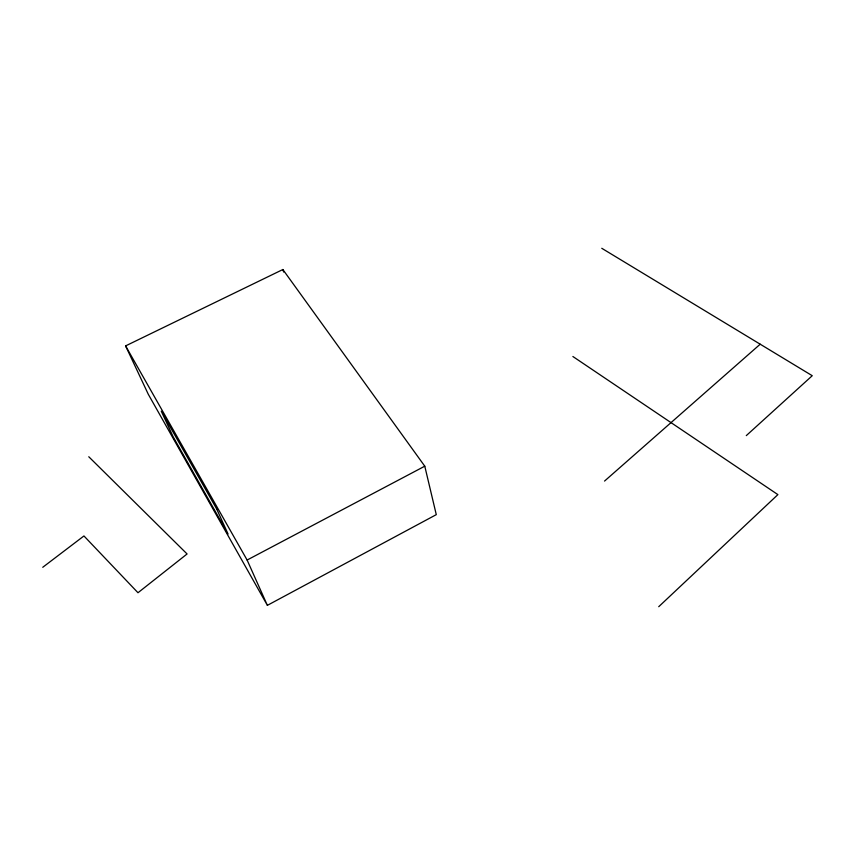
<?xml version="1.0" encoding="UTF-8"?>
<svg xmlns="http://www.w3.org/2000/svg" width="855" height="855" viewBox="0 0 855 855"><rect width="100%" height="100%" fill="white"/><g stroke="black" fill="none" stroke-linecap="round" stroke-linejoin="round"><path stroke-width="1.28" d="M658.724 606.708L777.89 494.618L572.882 356.503M746.297 435.612L812.25 375.708L601.77 248.292M604.549 481.066L760.202 344.202M42.75 567.293L83.95 535.957L137.986 592.739L187.085 553.965L88.77 456.752M267.369 605.351L436.285 514.646L424.775 466.189L282.855 269.528L125.6 345.901L148.268 394.23L267.369 605.351L247.116 560.036L125.6 345.901M247.116 560.036L424.775 466.189M282.855 269.528L283.646 272.04M216.7 509.024L161.264 411.18L173.212 436.905L228.061 534.022L216.7 509.024"/></g></svg>
